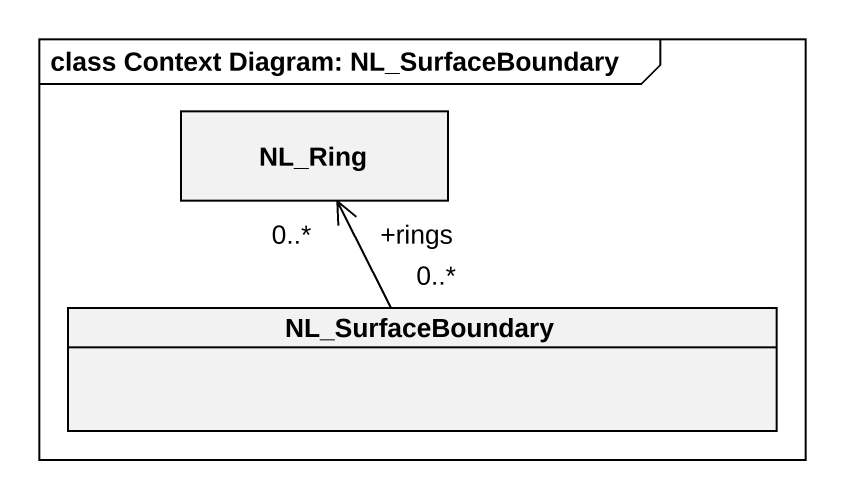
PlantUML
@startuml
mainframe class Context Diagram: NL_SurfaceBoundary
hide circle
hide empty members
class NL_Ring
class NL_SurfaceBoundary
NL_SurfaceBoundary "0..*" -up-> "+rings\n0..*" NL_Ring
@enduml
